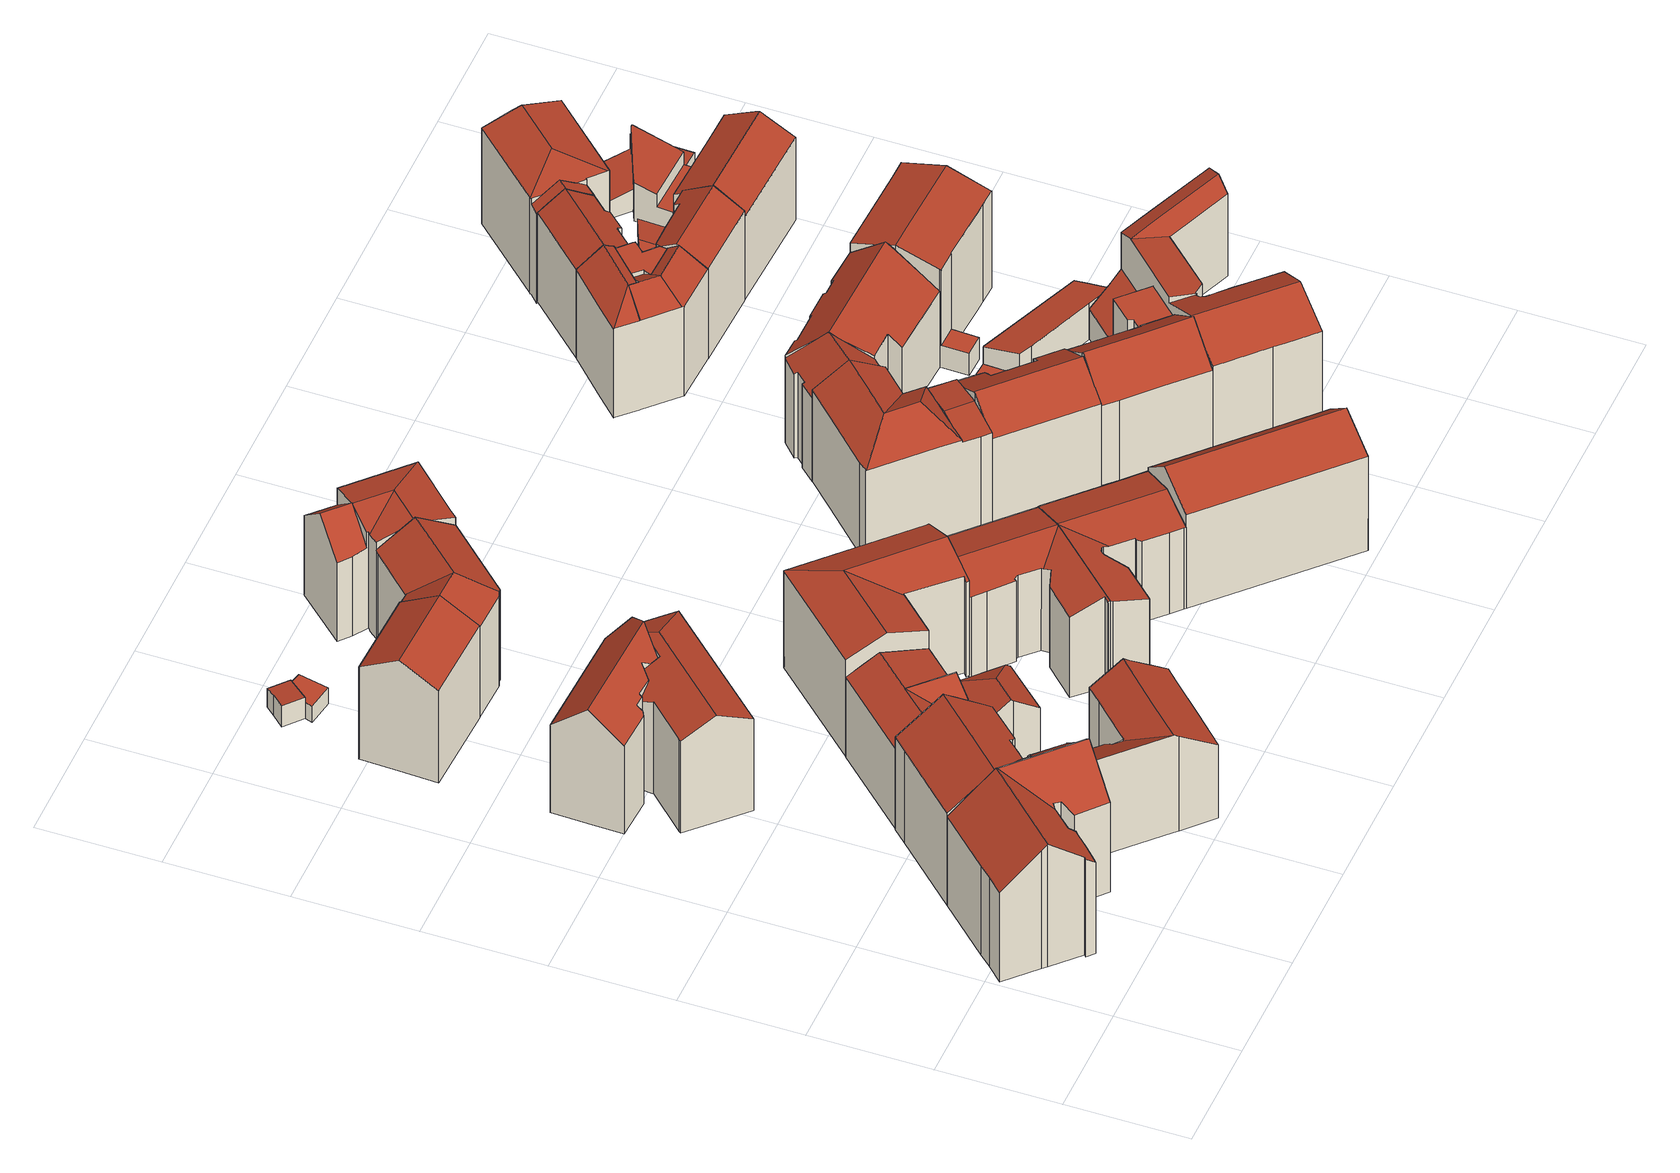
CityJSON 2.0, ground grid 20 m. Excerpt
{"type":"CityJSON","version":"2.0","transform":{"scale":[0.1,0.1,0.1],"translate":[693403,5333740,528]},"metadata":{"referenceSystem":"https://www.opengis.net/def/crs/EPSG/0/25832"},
"CityObjects":{
"building1":{"type":"Building","attributes":{"Gemeindeschluessel":"09162000","HoeheDach":"553.360","HoeheGrund":"529.112","Methode":"2000","NiedrigsteTraufeDesGebaeudes":"546.802","Geometrietyp2DReferenz":"3000","function":"31001_1000","roofType":"3100","measuredHeight":24.25,"storeysAboveGround":5},"geometry":[{"type":"MultiSurface","lod":"2","boundaries":[[[0,1,2,3]],[[4,5,6,7,8]],[[5,4,9,10]],[[11,12,13,14]],[[15,16,3,2]],[[17,18,19,20,21,22,13,12]],[[10,9,16,15]],[[1,23,24,25,26,27,28,29,30,31,11,14,32,33,34,35,6,5,10,15,2]],[[28,36,37,29]],[[27,38,36,28]],[[24,39,40,25]],[[30,41,42,31]],[[11,31,42,17,12]],[[1,0,43,23]],[[19,35,34,20]],[[39,24,23,43,44]],[[29,37,41,30]],[[26,45,38,27]],[[6,35,19,18,7]],[[14,13,22,32]],[[33,21,20,34]],[[25,40,45,26]],[[0,3,16,9,4,8,44,43]],[[32,22,21,33]],[[17,42,41,37,36,38,45,40,39,44,8,7,18]]],"semantics":{"surfaces":[{"type":"WallSurface"},{"type":"RoofSurface"},{"type":"GroundSurface"}],"values":[0,0,0,0,0,1,0,2,0,0,0,0,0,0,0,0,0,0,0,0,0,0,1,0,1]}}]},
"building2":{"type":"Building","attributes":{"Gemeindeschluessel":"09162000","HoeheDach":"552.918","HoeheGrund":"529.150","Methode":"2000","NiedrigsteTraufeDesGebaeudes":"546.428","Geometrietyp2DReferenz":"3000","function":"31001_9998","roofType":"3100","measuredHeight":23.77,"storeysAboveGround":5},"geometry":[{"type":"MultiSurface","lod":"2","boundaries":[[[46,47,48,49]],[[50,51,52,53]],[[54,55,56]],[[57,58,59,60,61,62,48,47,63,64,65,66,67,68]],[[69,61,60,70]],[[53,52,71,72]],[[5,73,74,75,76]],[[49,48,62,77]],[[78,76,75,74,54,56,79,80,58,57]],[[81,56,55,82]],[[83,63,47,46]],[[84,85,51,50,86,35]],[[87,80,79,88]],[[89,6,57,68,84,35]],[[88,79,56,81]],[[90,65,64,91]],[[66,65,90,92,72,71]],[[93,5,76,78,57,6]],[[68,67,66,71,52,51,85,84]],[[54,74,73,94,82,55]],[[49,77,69,70,95,96,87,88,81,82,94,73,5,93,6,89,35,86,50,53,72,92,90,91,83,46]],[[87,96,95,70,60,59,58,80]],[[77,62,61,69]],[[91,64,63,83]]],"semantics":{"surfaces":[{"type":"WallSurface"},{"type":"RoofSurface"},{"type":"GroundSurface"}],"values":[0,0,1,1,0,0,0,0,1,0,0,0,0,0,0,0,0,0,1,0,2,0,0,0]}}]},
"building3":{"type":"Building","attributes":{"Gemeindeschluessel":"09162000","HoeheDach":"548.584","HoeheGrund":"529.160","Methode":"1000","NiedrigsteTraufeDesGebaeudes":"543.722","Geometrietyp2DReferenz":"3000","function":"31001_9998","roofType":"3100","measuredHeight":19.42,"storeysAboveGround":4},"geometry":[{"type":"MultiSurface","lod":"2","boundaries":[[[97,98,99,100]],[[101,102,103,104]],[[105,106,107,108]],[[109,110,111,112]],[[113,114,115,116,108,107]],[[117,118,119,120]],[[99,98,121,103,102,119,118,122,123,124]],[[125,126,127,113,107,106,128,129,130]],[[122,118,117,131,112,111]],[[104,132,97,100,133,134,135,136,137,138,105,108,116,115,139,109,112,131,117,120,101]],[[135,125,130,136]],[[134,133,100,99,124,127,126,125,135]],[[127,124,123,122,111,110,140,114,113]],[[105,138,128,106]],[[97,132,104,103,121,98]],[[114,140,110,109,139,115]],[[137,129,128,138]],[[136,130,129,137]],[[120,119,102,101]]],"semantics":{"surfaces":[{"type":"WallSurface"},{"type":"RoofSurface"},{"type":"GroundSurface"}],"values":[0,0,0,0,0,0,1,1,0,2,0,0,1,0,0,0,0,0,0]}}]},
"building4":{"type":"Building","attributes":{"Gemeindeschluessel":"09162000","HoeheDach":"551.700","HoeheGrund":"529.220","Methode":"2000","NiedrigsteTraufeDesGebaeudes":"546.474","Geometrietyp2DReferenz":"3000","function":"31001_9998","roofType":"3100","measuredHeight":22.48,"storeysAboveGround":5},"geometry":[{"type":"MultiSurface","lod":"2","boundaries":[[[141,142,143,144,145,146]],[[147,148,149,143,142]],[[150,151,152,153]],[[154,155,156,157]],[[158,159,160,161]],[[144,143,149,162]],[[153,152,141,146]],[[152,151,163,160,159,156,155,164,147,142,141]],[[165,166,167,148,147,164]],[[161,160,163,168]],[[168,163,151,150]],[[157,156,159,158]],[[165,164,155,154]],[[162,149,148,167]],[[166,165,154,157,158,161,168,150,153,146,145,144,162,167]]],"semantics":{"surfaces":[{"type":"WallSurface"},{"type":"RoofSurface"},{"type":"GroundSurface"}],"values":[0,1,0,0,0,0,0,1,0,0,0,0,0,0,2]}}]},
"building5":{"type":"Building","attributes":{"Gemeindeschluessel":"09162000","HoeheDach":"550.466","HoeheGrund":"529.270","Methode":"2000","NiedrigsteTraufeDesGebaeudes":"546.722","Geometrietyp2DReferenz":"3000","function":"31001_9998","roofType":"3200","measuredHeight":21.2,"storeysAboveGround":5},"geometry":[{"type":"MultiSurface","lod":"2","boundaries":[[[169,170,171,172]],[[172,171,173,174]],[[175,176,177,178]],[[179,169,172,174,180,181]],[[181,180,182,183]],[[184,185,186,187]],[[171,188,189,173]],[[190,191,185,184]],[[192,191,190,193,178,177]],[[169,179,181,183,194,195,175,178,193,190,184,187,196,197,170]],[[197,188,171,170]],[[183,182,198,194]],[[198,199,176,175,195,194]],[[174,173,189,186,185,191,192,177,176,199,198,182,180]],[[186,189,188,197,196,187]]],"semantics":{"surfaces":[{"type":"WallSurface"},{"type":"RoofSurface"},{"type":"GroundSurface"}],"values":[0,1,0,0,0,0,1,0,0,2,0,0,0,1,0]}}]},
"building6":{"type":"Building","attributes":{"Gemeindeschluessel":"09162000","HoeheDach":"547.561","HoeheGrund":"529.169","Methode":"2000","NiedrigsteTraufeDesGebaeudes":"544.170","Geometrietyp2DReferenz":"3000","function":"31001_9998","roofType":"2100","measuredHeight":18.39,"storeysAboveGround":5},"geometry":[{"type":"MultiSurface","lod":"2","boundaries":[[[200,201,202,203]],[[204,205,206,207,208,209]],[[210,208,207]],[[211,212,213,214,210,215]],[[215,210,216,217,218]],[[219,220,221,222]],[[219,222,200,203,223,224,225,226,227,228,229,230,231,232]],[[228,227,211,215,218]],[[226,212,211,227]],[[230,233,234,231]],[[235,220,219,232]],[[208,210,214,236,209]],[[204,237,202,201,238,239,240,205]],[[235,241,239,238,221,220]],[[225,213,212,226]],[[222,221,238,201,200]],[[230,229,217,216,233]],[[202,237,223,203]],[[228,218,217,229]],[[207,206,234,233,216,210]],[[237,204,209,236,224,223]],[[241,240,239]],[[231,234,206,205,240,241,235,232]],[[225,224,236,214,213]]],"semantics":{"surfaces":[{"type":"WallSurface"},{"type":"RoofSurface"},{"type":"GroundSurface"}],"values":[0,0,0,1,1,0,2,0,0,0,0,1,1,1,0,0,0,0,0,1,0,1,0,0]}}]},
"building7":{"type":"Building","attributes":{"Gemeindeschluessel":"09162000","HoeheDach":"550.894","HoeheGrund":"528.900","Methode":"1000","NiedrigsteTraufeDesGebaeudes":"547.219","Geometrietyp2DReferenz":"3000","function":"31001_9998","roofType":"3100","measuredHeight":21.99,"storeysAboveGround":6},"geometry":[{"type":"MultiSurface","lod":"2","boundaries":[[[242,243,244,245]],[[246,247,248,249,250]],[[250,249,243,242,251,252]],[[248,244,243,249]],[[253,254,255,252,251,242,245]],[[255,246,250,252]],[[247,246,255,254,253,245,244,248]]],"semantics":{"surfaces":[{"type":"WallSurface"},{"type":"RoofSurface"},{"type":"GroundSurface"}],"values":[0,1,0,1,2,0,0]}}]},
"building8":{"type":"Building","attributes":{"Gemeindeschluessel":"09162000","HoeheDach":"533.258","HoeheGrund":"529.090","Methode":"1000","NiedrigsteTraufeDesGebaeudes":"532.760","Geometrietyp2DReferenz":"3000","function":"31001_2000","roofType":"1000","measuredHeight":4.17},"geometry":[{"type":"MultiSurface","lod":"2","boundaries":[[[256,257,258,259,260]],[[256,261,262,257]],[[258,263,264,259]],[[259,264,265,260]],[[265,264,263,262,261]],[[260,265,261,256]],[[257,262,263,258]]],"semantics":{"surfaces":[{"type":"GroundSurface"},{"type":"WallSurface"},{"type":"RoofSurface"}],"values":[0,1,1,1,2,1,1]}}]},
"building9":{"type":"Building","attributes":{"Gemeindeschluessel":"09162000","HoeheDach":"532.270","HoeheGrund":"529.070","Methode":"2000","NiedrigsteTraufeDesGebaeudes":"532.270","Geometrietyp2DReferenz":"3000","function":"31001_2000","roofType":"1000","measuredHeight":3.2},"geometry":[{"type":"MultiSurface","lod":"2","boundaries":[[[259,266,267,268]],[[260,269,266,259]],[[270,260,259,268,271]],[[272,267,266,269,273]],[[270,273,269,260]],[[271,272,273,270]],[[268,267,272,271]]],"semantics":{"surfaces":[{"type":"WallSurface"},{"type":"GroundSurface"},{"type":"RoofSurface"}],"values":[0,0,1,2,0,0,0]}}]},
"building10":{"type":"Building","attributes":{"Gemeindeschluessel":"09162000","HoeheDach":"551.000","HoeheGrund":"529.295","Methode":"2000","NiedrigsteTraufeDesGebaeudes":"548.133","Geometrietyp2DReferenz":"3000","function":"31001_9998","roofType":"3100","measuredHeight":21.7,"storeysAboveGround":5},"geometry":[{"type":"MultiSurface","lod":"2","boundaries":[[[274,275,276,277,278,279,280]],[[281,282,283,280,279]],[[284,282,281,285,286]],[[287,288,278,277,289]],[[290,287,289,291]],[[292,276,275,293]],[[274,280,283,294]],[[292,293,294,283,282,284,295,290,291]],[[287,290,295,296,288]],[[277,276,292,291,289]],[[285,281,279,278]],[[275,274,294,293]],[[285,278,288,296,286]],[[296,295,284,286]]],"semantics":{"surfaces":[{"type":"RoofSurface"},{"type":"WallSurface"},{"type":"GroundSurface"}],"values":[0,1,1,0,1,1,1,2,1,1,0,1,0,1]}}]},
"building11":{"type":"Building","attributes":{"Gemeindeschluessel":"09162000","HoeheDach":"550.900","HoeheGrund":"529.000","Methode":"2000","NiedrigsteTraufeDesGebaeudes":"546.791","Geometrietyp2DReferenz":"3000","function":"31001_9998","roofType":"3100","measuredHeight":21.9,"storeysAboveGround":5},"geometry":[{"type":"MultiSurface","lod":"2","boundaries":[[[297,298,299,300,301,302]],[[303,304,305,306]],[[307,304,303,308,309,310]],[[311,307,310,299,298]],[[312,313,314,315]],[[300,299,310,309]],[[311,298,297,316,248]],[[306,317,312,315,318,319,302,301,300,309,308,303]],[[320,305,304,307,311]],[[312,317,306,305,320,313]],[[313,320,311,248,314]],[[319,316,297,302]],[[314,248,316,319,318,315]]],"semantics":{"surfaces":[{"type":"WallSurface"},{"type":"RoofSurface"},{"type":"GroundSurface"}],"values":[0,0,0,1,0,0,1,2,1,0,1,0,0]}}]},
"building12":{"type":"Building","attributes":{"Gemeindeschluessel":"09162000","HoeheDach":"547.000","HoeheGrund":"528.905","Methode":"2000","NiedrigsteTraufeDesGebaeudes":"544.836","Geometrietyp2DReferenz":"3000","function":"31001_9998","roofType":"3100","measuredHeight":18.09,"storeysAboveGround":4},"geometry":[{"type":"MultiSurface","lod":"2","boundaries":[[[321,322,323,324]],[[325,326,327,328]],[[324,323,329,330]],[[329,331,332,330]],[[332,333,334,335,336,337,338,325,328,339,340,341,342,343,344,345,321,324,330]],[[336,335,346,347,348]],[[344,349,350,345]],[[328,327,351,339]],[[342,352,353,343]],[[338,354,326,325]],[[341,355,352,342]],[[337,356,354,338]],[[349,344,343,353]],[[341,340,357,358,355]],[[345,350,359,360,322,321]],[[333,361,362,334]],[[359,358,357,351,327,326,354,356,348,347,360]],[[359,350,349,353,352,355,358]],[[356,337,336,348]],[[332,331,361,333]],[[362,346,335,334]],[[329,323,322,360,347,346,362,361,331]],[[339,351,357,340]]],"semantics":{"surfaces":[{"type":"WallSurface"},{"type":"GroundSurface"},{"type":"RoofSurface"}],"values":[0,0,0,0,1,0,0,0,0,0,0,0,0,0,0,0,2,2,0,0,0,2,0]}}]},
"building13":{"type":"Building","attributes":{"Gemeindeschluessel":"09162000","HoeheDach":"549.880","HoeheGrund":"529.240","Methode":"2000","NiedrigsteTraufeDesGebaeudes":"544.824","Geometrietyp2DReferenz":"3000","function":"31001_9998","roofType":"3100","measuredHeight":20.64,"storeysAboveGround":5},"geometry":[{"type":"MultiSurface","lod":"2","boundaries":[[[363,364,365,366,367,368]],[[369,370,371,372,373]],[[374,366,365]],[[375,376,377,378,363,379,380]],[[370,381,371]],[[382,374,365,369,373,383]],[[384,385,386,377,376,375]],[[387,384,375,380,388,389]],[[385,384,387,389,390,391,392,393,394,395,396,397,398,399,386]],[[380,379,363,368,400,388]],[[364,370,369,365]],[[383,373,372,397,396,395]],[[371,381,378,377,386,399,398,397,372]],[[363,378,381,370,364]],[[394,382,383,395]],[[388,400,368,367,392,391,390,389]],[[393,392,367,366,374,382,394]]],"semantics":{"surfaces":[{"type":"RoofSurface"},{"type":"WallSurface"},{"type":"GroundSurface"}],"values":[0,0,1,0,1,0,1,1,2,0,1,1,1,0,1,1,1]}}]},
"building14":{"type":"Building","attributes":{"Gemeindeschluessel":"09162000","HoeheDach":"546.911","HoeheGrund":"528.743","Methode":"1000","NiedrigsteTraufeDesGebaeudes":"544.820","Geometrietyp2DReferenz":"3000","function":"31001_1000","roofType":"3100","measuredHeight":18.17,"storeysAboveGround":4},"geometry":[{"type":"MultiSurface","lod":"2","boundaries":[[[401,402,403,404]],[[405,406,407,408]],[[409,410,406,405]],[[411,412,413,414]],[[415,416,417,418]],[[419,420,421,422,423,424]],[[425,426,427,428]],[[429,430,416,415,431]],[[432,433,434,435]],[[428,427,436,437]],[[422,421,438,439]],[[401,404,409,405,408,431,415,418,434,433,440,425,428,437,441,423,422,439,442,411,414]],[[441,443,424,423]],[[444,442,439,438]],[[445,402,401,414,413]],[[440,446,426,425]],[[433,432,446,440]],[[444,438,421,420,445,413,412]],[[404,403,410,409]],[[418,417,435,434]],[[442,444,412,411]],[[437,436,443,441]],[[432,435,417,416,430,419,424,443,436,427,426,446]],[[429,407,406,410,403,402,445,420,419,430]],[[408,407,429,431]]],"semantics":{"surfaces":[{"type":"WallSurface"},{"type":"GroundSurface"},{"type":"RoofSurface"}],"values":[0,0,0,0,0,0,0,0,0,0,0,1,0,0,0,0,0,2,0,0,0,0,2,2,0]}}]},
"building15":{"type":"Building","attributes":{"Gemeindeschluessel":"09162000","HoeheDach":"550.659","HoeheGrund":"528.743","Methode":"2000","NiedrigsteTraufeDesGebaeudes":"545.627","Geometrietyp2DReferenz":"3000","function":"31001_9998","roofType":"3100","measuredHeight":21.92,"storeysAboveGround":5},"geometry":[{"type":"MultiSurface","lod":"2","boundaries":[[[447,448,449,450,451]],[[452,453,401,414,454]],[[454,450,449,452]],[[452,449,448,455,453]],[[456,455,448,447]],[[455,456,401,453]],[[414,451,450,454]],[[401,456,447,451,414]]],"semantics":{"surfaces":[{"type":"RoofSurface"},{"type":"GroundSurface"},{"type":"WallSurface"}],"values":[0,1,2,2,0,2,2,2]}}]},
"building16":{"type":"Building","attributes":{"Gemeindeschluessel":"09162000","HoeheDach":"551.291","HoeheGrund":"529.470","Methode":"2000","NiedrigsteTraufeDesGebaeudes":"547.065","Geometrietyp2DReferenz":"3000","function":"31001_9998","roofType":"3200","measuredHeight":21.82,"storeysAboveGround":6},"geometry":[{"type":"MultiSurface","lod":"2","boundaries":[[[457,458,459,460,461,462,463]],[[464,465,466,467,468]],[[461,469,462]],[[466,465,469,461,460,470,471,472,473,474,467]],[[475,476,477,478,479,480,481,482,483,484,485]],[[486,487,479,478]],[[479,487,457,463,488,480]],[[481,488,489,462,469,465,464,482]],[[468,490,491,492,493,494,495]],[[486,496,497,458,457,487]],[[474,498,499,467]],[[470,460,459,500]],[[467,499,491,490,468]],[[497,496,486,478,477,476,475,485,501,502,503,504,505,498,474,473,472,471,470,500]],[[491,499,498,505,504,492]],[[483,482,464,468,495,484]],[[463,462,489,488]],[[500,459,458,497]],[[494,493,492,504,503,502]],[[484,495,494,502,501,485]],[[488,481,480]]],"semantics":{"surfaces":[{"type":"RoofSurface"},{"type":"WallSurface"},{"type":"GroundSurface"}],"values":[0,0,1,1,1,1,0,0,0,1,1,1,0,2,1,0,1,1,1,1,1]}}]},
"building17":{"type":"Building","attributes":{"Gemeindeschluessel":"09162000","HoeheDach":"549.754","HoeheGrund":"529.540","Methode":"2000","NiedrigsteTraufeDesGebaeudes":"545.270","Geometrietyp2DReferenz":"3000","function":"31001_9998","roofType":"3100","measuredHeight":20.21,"storeysAboveGround":5},"geometry":[{"type":"MultiSurface","lod":"2","boundaries":[[[486,506,507,497]],[[508,509,510,511]],[[512,513,514,515,516,500]],[[517,518,506,486]],[[519,520,521,522]],[[523,524,525,526,527,517,486,497,528,500,516,515,529,530,531,508,511,532,519,522]],[[524,533,534,525]],[[518,535,536,537,507,506]],[[507,537,512,500,528,497]],[[515,514,538,529]],[[529,538,539,530]],[[508,531,530,539,540,509]],[[510,541,520,519,532,511]],[[536,534,533,542,521,520,541,510,509,540,539,538,514,513,512,537]],[[527,526,525,534,536,535]],[[527,535,518,517]],[[524,523,522,521,542,533]]],"semantics":{"surfaces":[{"type":"WallSurface"},{"type":"GroundSurface"},{"type":"RoofSurface"}],"values":[0,0,0,0,0,1,0,2,0,0,0,0,0,2,0,0,0]}}]},
"building18":{"type":"Building","attributes":{"Gemeindeschluessel":"09162000","HoeheDach":"532.210","HoeheGrund":"529.570","Methode":"2000","NiedrigsteTraufeDesGebaeudes":"532.210","Geometrietyp2DReferenz":"3000","function":"31001_2000","roofType":"1000","measuredHeight":2.64},"geometry":[{"type":"MultiSurface","lod":"2","boundaries":[[[543,544,545,546]],[[547,546,545,548]],[[549,543,546,547]],[[550,549,547,548]],[[550,544,543,549]],[[550,548,545,544]]],"semantics":{"surfaces":[{"type":"WallSurface"},{"type":"RoofSurface"},{"type":"GroundSurface"}],"values":[0,0,1,0,0,2]}}]},
"building19":{"type":"Building","attributes":{"Gemeindeschluessel":"09162000","HoeheDach":"533.825","HoeheGrund":"529.500","Methode":"1000","NiedrigsteTraufeDesGebaeudes":"533.176","Geometrietyp2DReferenz":"3000","function":"31001_9998","roofType":"2100","measuredHeight":4.33,"storeysAboveGround":2},"geometry":[{"type":"MultiSurface","lod":"2","boundaries":[[[551,552,553,554]],[[555,556,557,558]],[[559,554,553,498]],[[558,557,560,561]],[[555,552,551,556]],[[561,560,559,498]],[[560,557,556,551,554,559]],[[555,558,561,498,553,552]]],"semantics":{"surfaces":[{"type":"WallSurface"},{"type":"RoofSurface"},{"type":"GroundSurface"}],"values":[0,0,0,0,0,0,1,2]}}]},
"building20":{"type":"Building","attributes":{"Gemeindeschluessel":"09162000","HoeheDach":"551.290","HoeheGrund":"529.410","Methode":"2000","NiedrigsteTraufeDesGebaeudes":"544.522","Geometrietyp2DReferenz":"3000","function":"31001_9998","roofType":"3100","measuredHeight":21.88,"storeysAboveGround":5},"geometry":[{"type":"MultiSurface","lod":"2","boundaries":[[[562,563,564,565]],[[566,567,568,569,570,571,572,573,574,575,576]],[[577,574,573,578]],[[579,580,581,582]],[[574,577,583,584,585,575]],[[586,587,588,589]],[[491,590,591,592,593,594,564,563,595]],[[596,568,567,597,598]],[[599,594,593,600]],[[566,576,591,590]],[[601,571,570,602]],[[591,603,592]],[[604,595,563,562]],[[600,593,592,605]],[[606,607,587,586]],[[565,564,594,599]],[[591,576,575,585,608,609,610,611,588,587,607,612,603]],[[589,588,611,613]],[[614,608,585,584]],[[597,567,566]],[[572,571,601,615,578,573]],[[616,612,607,606]],[[605,592,603,612,616]],[[570,569,568,596,617,602]],[[618,582,581,491,595,604]],[[583,577,578,615,601,602,617,596,598,579,582,618,604,562,565,599,600,605,616,606,586,589,613,619,620,614,584]],[[598,597,580,579]],[[613,611,610,619]],[[581,580,597,566,590,491]],[[620,609,608,614]],[[619,610,609,620]]],"semantics":{"surfaces":[{"type":"WallSurface"},{"type":"RoofSurface"},{"type":"GroundSurface"}],"values":[0,1,0,0,0,0,1,0,0,0,0,0,0,0,0,0,1,0,0,0,0,0,0,0,0,2,0,0,1,0,0]}}]},
"building21":{"type":"Building","attributes":{"Gemeindeschluessel":"09162000","HoeheDach":"532.590","HoeheGrund":"529.510","Methode":"1000","NiedrigsteTraufeDesGebaeudes":"532.590","Geometrietyp2DReferenz":"3000","function":"31001_9998","roofType":"1000","measuredHeight":3.08,"storeysAboveGround":2},"geometry":[{"type":"MultiSurface","lod":"2","boundaries":[[[555,621,622,552]],[[623,624,625,626]],[[555,552,623,626]],[[625,624,622,621]],[[626,625,621,555]],[[552,622,624,623]]],"semantics":{"surfaces":[{"type":"WallSurface"},{"type":"GroundSurface"},{"type":"RoofSurface"}],"values":[0,0,1,2,0,0]}}]},
"building22":{"type":"Building","attributes":{"Gemeindeschluessel":"09162000","HoeheDach":"550.553","HoeheGrund":"529.700","Methode":"2000","NiedrigsteTraufeDesGebaeudes":"535.594","Geometrietyp2DReferenz":"3000","function":"31001_9998","roofType":"3100","measuredHeight":20.85,"storeysAboveGround":5},"geometry":[{"type":"MultiSurface","lod":"2","boundaries":[[[627,628,629,630]],[[631,632,629,628,633]],[[634,635,636,637]],[[638,639,640,641,642,643]],[[644,645,646,647,648,649,650,651,652,653,654,655,656,636,635,657,658,659,660,661,662,627,630,663]],[[641,640,633,628,627,662,661]],[[655,664,665,656]],[[649,648,666,667,668,650]],[[669,670,671,654,653,652]],[[654,671,664,655]],[[656,665,637,636]],[[672,673,643,642,660,659,658]],[[650,668,674,651]],[[635,634,675,657]],[[660,642,641,661]],[[657,675,672,658]],[[633,640,639,631]],[[643,673,676,638]],[[677,678,679,676,673,672,675,634,637,665,664,671,670]],[[648,647,646,645,644,663,632,631,639,638,676,679,678,666]],[[668,667,666,678,677,670,669,674]],[[630,629,632,663]],[[651,674,669,652]]],"semantics":{"surfaces":[{"type":"WallSurface"},{"type":"RoofSurface"},{"type":"GroundSurface"}],"values":[0,1,0,1,2,0,0,0,0,0,0,0,0,0,0,0,0,0,1,0,1,0,0]}}]},
"building23":{"type":"Building","attributes":{"Gemeindeschluessel":"09162000","HoeheDach":"549.800","HoeheGrund":"529.190","Methode":"2000","NiedrigsteTraufeDesGebaeudes":"546.785","Geometrietyp2DReferenz":"3000","function":"31001_9998","roofType":"3100","measuredHeight":20.61,"storeysAboveGround":5},"geometry":[{"type":"MultiSurface","lod":"2","boundaries":[[[680,681,682,683,684,685,686,687,688,689,690,691,692]],[[693,694,695,696]],[[697,698,685,684]],[[698,697,699,700,701,702,703,704,705]],[[689,706,690]],[[707,708,709]],[[705,704,710,708,711]],[[711,708,707,693,696,712,713]],[[714,715,716,717,718,719,720,721,722]],[[723,713,712]],[[690,706,714,722,724,691]],[[700,699,697,684,683,682,681,680,692,725,721,720,719,718,726,727,701]],[[706,713,723]],[[685,698,705,711,686]],[[727,728,702,701]],[[688,706,689]],[[718,717,729,726]],[[696,695,716,715,730,712]],[[694,707,709,731,703,702,728,729,717,716,695]],[[707,694,693]],[[686,711,713,706,687]],[[687,706,688]],[[723,712,730,715,714,706]],[[710,704,703,731,709,708]],[[691,724,722,721,725,692]],[[726,729,728,727]]],"semantics":{"surfaces":[{"type":"WallSurface"},{"type":"RoofSurface"},{"type":"GroundSurface"}],"values":[0,0,0,0,1,0,1,1,0,0,1,2,0,1,0,1,0,0,1,0,1,0,1,0,0,0]}}]},
"building24":{"type":"Building","attributes":{"Gemeindeschluessel":"09162000","HoeheDach":"536.656","HoeheGrund":"529.520","Methode":"1000","NiedrigsteTraufeDesGebaeudes":"535.875","Geometrietyp2DReferenz":"3000","function":"31001_9998","roofType":"1000","measuredHeight":7.14,"storeysAboveGround":2},"geometry":[{"type":"MultiSurface","lod":"2","boundaries":[[[732,733,734,735]],[[736,737,738,739]],[[740,733,732,741]],[[736,740,741,737]],[[742,743,623,626]],[[744,738,737,741,732,735,743,742]],[[735,734,623,743]],[[740,736,739,745,626,623,734,733]],[[745,744,742,626]],[[739,738,744,745]]],"semantics":{"surfaces":[{"type":"WallSurface"},{"type":"RoofSurface"},{"type":"GroundSurface"}],"values":[0,0,0,0,0,1,0,2,0,0]}}]},
"building25":{"type":"Building","attributes":{"Gemeindeschluessel":"09162000","HoeheDach":"549.860","HoeheGrund":"529.160","Methode":"2000","NiedrigsteTraufeDesGebaeudes":"545.993","Geometrietyp2DReferenz":"3000","function":"31001_9998","roofType":"3100","measuredHeight":20.7,"storeysAboveGround":5},"geometry":[{"type":"MultiSurface","lod":"2","boundaries":[[[746,747,748,749,750,722]],[[751,752,753,754,755,756]],[[753,752,757,758]],[[759,760,761,718]],[[748,747,762,763,764,765,766,749]],[[763,762,756,755]],[[767,768,760,759]],[[761,760,768,769,770,757,752,751,756,762,747,746]],[[771,758,757,770,769,772]],[[772,769,768,767]],[[773,718,761,746,722,721]],[[722,750,749,766,774,721]],[[755,754,753,758,771,772,767,759,718,773,721,774,766,765,764,763]]],"semantics":{"surfaces":[{"type":"RoofSurface"},{"type":"WallSurface"},{"type":"GroundSurface"}],"values":[0,1,1,1,1,1,1,0,1,1,1,1,2]}}]},
"building26":{"type":"Building","attributes":{"Gemeindeschluessel":"09162000","HoeheDach":"549.960","HoeheGrund":"529.860","Methode":"2000","NiedrigsteTraufeDesGebaeudes":"546.135","Geometrietyp2DReferenz":"3000","function":"31001_9998","roofType":"3100","measuredHeight":20.1,"storeysAboveGround":4},"geometry":[{"type":"MultiSurface","lod":"2","boundaries":[[[775,776,777,778]],[[779,780,776,775]],[[781,782,783,784,785,786]],[[778,777,787,788]],[[789,790,791,792]],[[793,794,795,796]],[[781,786,797,798]],[[790,797,786,785,784,799,800,801,791]],[[802,803,804,805,783,782,781,798,806,807,808,809,793,796,779,775,778,788,810,811,812,813,814,815,816,817,818,819,820,821,822,823,824,825]],[[788,787,826,810]],[[803,802,825,827,828,829]],[[830,831,832,792,791,801,800,833,822,821,820,819,818,817,816]],[[834,835,836,837,832,831,830]],[[838,828,827,839,840,833,800]],[[809,841,794,793]],[[805,804,803,829,842,799,784,783]],[[807,843,844,808]],[[837,845,826,787,777,776,780,795,794,841,844,843,789,792,832]],[[796,795,780,779]],[[808,844,841,809]],[[810,826,845,811]],[[815,834,830,816]],[[814,813,836,835,834,815]],[[824,839,827,825]],[[799,842,829,828,838,800]],[[840,839,824,823,822,833]],[[813,812,811,845,837,836]],[[807,806,798,797,790,789,843]]],"semantics":{"surfaces":[{"type":"WallSurface"},{"type":"RoofSurface"},{"type":"GroundSurface"}],"values":[0,0,0,0,0,0,0,1,2,0,0,0,1,1,0,0,0,1,0,0,0,0,0,0,1,0,0,0]}}]},
"building27":{"type":"Building","attributes":{"Gemeindeschluessel":"09162000","HoeheDach":"549.918","HoeheGrund":"529.100","Methode":"1000","NiedrigsteTraufeDesGebaeudes":"546.906","Geometrietyp2DReferenz":"3000","function":"31001_9998","roofType":"3100","measuredHeight":20.82,"storeysAboveGround":5},"geometry":[{"type":"MultiSurface","lod":"2","boundaries":[[[846,847,848,849]],[[850,851,852,853]],[[854,855,856,852,851,848,847,857,858]],[[859,856,855,860]],[[861,857,847,846]],[[862,863,698,864]],[[860,865,866,862,864,867,861,846,849,850,853,859]],[[866,868,863,862]],[[868,866,865,860,855,854]],[[849,848,851,850]],[[863,868,854,858,698]],[[698,858,857,861,867,864]],[[853,852,856,859]]],"semantics":{"surfaces":[{"type":"WallSurface"},{"type":"RoofSurface"},{"type":"GroundSurface"}],"values":[0,0,1,0,0,0,2,0,0,0,1,0,0]}}]},
"building28":{"type":"Building","attributes":{"Gemeindeschluessel":"09162000","HoeheDach":"550.916","HoeheGrund":"529.440","Methode":"2000","NiedrigsteTraufeDesGebaeudes":"533.790","Geometrietyp2DReferenz":"3000","function":"31001_9998","roofType":"3100","measuredHeight":21.48,"storeysAboveGround":5},"geometry":[{"type":"MultiSurface","lod":"2","boundaries":[[[869,870,871,872,873,874,875]],[[869,875,876,877,878,879,880,881,882,883,884,885,886]],[[887,888,886,885,601,889,890]],[[883,882,891,892,893,894,895,884]],[[896,892,891,897]],[[601,885,884,578]],[[881,898,899,897,891,882]],[[884,895,577,578]],[[870,869,886,888]],[[872,871,887,890]],[[893,892,896,900,584,894]],[[880,879,901,902,898,881]],[[577,895,894,584]],[[903,904,905,878,877,876,875,874]],[[901,879,878,905]],[[899,898,902,901,905,904,903,874,873,872,890,889,601,578,577,584,900,896,897]],[[871,870,888,887]]],"semantics":{"surfaces":[{"type":"WallSurface"},{"type":"RoofSurface"},{"type":"GroundSurface"}],"values":[0,1,0,1,0,0,0,0,0,0,0,0,0,0,0,2,1]}}]},
"building29":{"type":"Building","attributes":{"Gemeindeschluessel":"09162000","HoeheDach":"532.049","HoeheGrund":"529.200","Methode":"2000","NiedrigsteTraufeDesGebaeudes":"531.972","Geometrietyp2DReferenz":"3000","function":"31001_2000","roofType":"1000","measuredHeight":2.85},"geometry":[{"type":"MultiSurface","lod":"2","boundaries":[[[906,907,908,909]],[[906,909,910,911]],[[912,913,908,907]],[[910,913,912,911]],[[911,912,907,906]],[[909,908,913,910]]],"semantics":{"surfaces":[{"type":"WallSurface"},{"type":"GroundSurface"},{"type":"RoofSurface"}],"values":[0,1,2,0,0,0]}}]},
"building30":{"type":"Building","attributes":{"Gemeindeschluessel":"09162000","HoeheDach":"549.721","HoeheGrund":"528.890","Methode":"2000","NiedrigsteTraufeDesGebaeudes":"546.712","Geometrietyp2DReferenz":"3000","function":"31001_9998","roofType":"3200","measuredHeight":20.83,"storeysAboveGround":5},"geometry":[{"type":"MultiSurface","lod":"2","boundaries":[[[914,915,916,917,918,919,920,921,922]],[[923,924,925,926]],[[927,917,916]],[[928,929,922,921,930,931,932,933,934]],[[935,936,937,938]],[[939,940,941,942,926,925]],[[920,939,925,924,930,921]],[[941,940,936,935]],[[943,944,914,929,928]],[[945,946,947,918,917,927,948]],[[938,949,947,946,945,950,934,933,932,931,923,926,942,941,935]],[[919,937,936,940,939,920]],[[949,938,937,919,918,947]],[[931,930,924,923]],[[950,945,948,943,928,934]],[[914,922,929]],[[944,916,915,914]],[[948,927,916,944,943]]],"semantics":{"surfaces":[{"type":"RoofSurface"},{"type":"WallSurface"},{"type":"GroundSurface"}],"values":[0,1,1,1,1,1,0,1,0,1,2,0,1,1,1,1,1,0]}}]},
"building31":{"type":"Building","attributes":{"Gemeindeschluessel":"09162000","HoeheDach":"531.968","HoeheGrund":"529.320","Methode":"2000","NiedrigsteTraufeDesGebaeudes":"531.772","Geometrietyp2DReferenz":"3000","function":"51009_1610","roofType":"1000","measuredHeight":2.65},"geometry":[{"type":"MultiSurface","lod":"2","boundaries":[[[951,912,913,952]],[[953,954,912,951]],[[951,952,955,953]],[[954,956,913,912]],[[952,913,956,955]],[[955,956,954,953]]],"semantics":{"surfaces":[{"type":"WallSurface"},{"type":"GroundSurface"},{"type":"RoofSurface"}],"values":[0,0,1,2,0,0]}}]},
"building32":{"type":"Building","attributes":{"Gemeindeschluessel":"09162000","HoeheDach":"548.544","HoeheGrund":"529.250","Methode":"1000","NiedrigsteTraufeDesGebaeudes":"545.577","Geometrietyp2DReferenz":"3000","function":"31001_9998","roofType":"3100","measuredHeight":19.29,"storeysAboveGround":4},"geometry":[{"type":"MultiSurface","lod":"2","boundaries":[[[957,958,959,960]],[[961,962,963,964,965,966,967,968,969]],[[970,967,966,971]],[[972,973,974,957,960,975,976,977,978,970,971,979,980]],[[959,981,982,976,975,960]],[[978,968,967,970]],[[971,966,965,979]],[[958,961,969,982,981,959]],[[982,969,968,978,977,976]],[[979,965,964,980]],[[980,964,963,972]],[[958,957,974,973,962,961]],[[972,963,962,973]]],"semantics":{"surfaces":[{"type":"WallSurface"},{"type":"RoofSurface"},{"type":"GroundSurface"}],"values":[0,1,0,2,0,0,0,1,0,0,0,0,0]}}]},
"building33":{"type":"Building","attributes":{"Gemeindeschluessel":"09162000","HoeheDach":"538.040","HoeheGrund":"529.290","Methode":"2000","NiedrigsteTraufeDesGebaeudes":"533.300","Geometrietyp2DReferenz":"3000","function":"31001_2000","roofType":"2100","measuredHeight":8.75},"geometry":[{"type":"MultiSurface","lod":"2","boundaries":[[[983,984,985,986,987,988,989]],[[990,991,992,993]],[[994,995,996,997,998,999]],[[1000,1001,983,989]],[[1002,1003,991,990]],[[997,996,1004,1005]],[[1001,1006,992,991,1003,1007,1008,1009,984,983]],[[1009,1010,985,984]],[[1011,1006,1001,1000]],[[993,992,1006,1011]],[[1012,1013,1014,1015,1002,990,993,1011,1000,989,988,987,999,998,997,1005]],[[1010,1016,1004,996,995,994,986,985]],[[987,986,994,999]],[[1016,1010,1009,1008,1007,1015,1014,1013,1012,1005,1004]],[[1015,1007,1003,1002]]],"semantics":{"surfaces":[{"type":"WallSurface"},{"type":"RoofSurface"},{"type":"GroundSurface"}],"values":[0,0,0,0,0,0,1,0,0,0,2,1,0,0,0]}}]},
"building34":{"type":"Building","attributes":{"Gemeindeschluessel":"09162000","HoeheDach":"533.680","HoeheGrund":"528.960","Methode":"2000","NiedrigsteTraufeDesGebaeudes":"531.420","Geometrietyp2DReferenz":"3000","function":"31001_2000","roofType":"1000","measuredHeight":4.72},"geometry":[{"type":"MultiSurface","lod":"2","boundaries":[[[1017,1018,1019,1020]],[[1021,1022,1023,1024,1025,1026]],[[1027,1021,1026,1018,1017,1028,1029]],[[1026,1025,1024,1030,1031,1019,1018]],[[1029,1028,1032,1033]],[[1017,1020,1032,1028]],[[1020,1019,1031,1034,1035,1033,1032]],[[1030,1024,1023,1036,1034,1031]],[[1022,1021,1027,1029,1033,1035,1034,1036,1023]]],"semantics":{"surfaces":[{"type":"WallSurface"},{"type":"RoofSurface"},{"type":"GroundSurface"}],"values":[0,0,0,1,0,1,0,0,2]}}]},
"building35":{"type":"Building","attributes":{"Gemeindeschluessel":"09162000","HoeheDach":"533.000","HoeheGrund":"529.790","Methode":"1000","NiedrigsteTraufeDesGebaeudes":"532.660","Geometrietyp2DReferenz":"3000","function":"31001_2000","roofType":"1000","measuredHeight":3.21},"geometry":[{"type":"MultiSurface","lod":"2","boundaries":[[[1037,1038,1039,1040]],[[1041,1042,1038,1037]],[[1040,1043,1044,1041,1037]],[[1039,1038,1042,1045,1046]],[[1046,1045,1042,1041,1044,1043]],[[1040,1039,1046,1043]]],"semantics":{"surfaces":[{"type":"WallSurface"},{"type":"GroundSurface"},{"type":"RoofSurface"}],"values":[0,0,1,2,0,0]}}]}
},
"vertices":[
[200,160,204],[200,160,11],[196,138,11],[196,138,188],[288,155,253],[288,155,11],[183,254,11],[183,254,253],[184,253,253],[291,152,253],[291,152,11],[59,126,11],[59,126,252],[53,132,245],[53,132,11],[239,99,11],[239,99,189],[60,125,254],[183,254,254],[127,308,188],[48,225,188],[30,205,188],[4,178,188],[192,169,11],[157,132,11],[164,123,11],[157,116,11],[139,97,11],[114,74,11],[111,71,11],[99,82,11],[102,85,11],[4,178,11],[30,205,11],[48,225,11],[127,308,11],[114,74,192],[111,71,192],[139,97,189],[157,132,199],[164,123,190],[99,82,205],[102,85,205],[192,169,205],[187,165,199],[157,116,190],
[361,330,11],[361,330,193],[341,308,193],[341,308,11],[228,415,11],[228,415,194],[249,437,194],[249,437,11],[296,244,185],[295,245,185],[285,245,191],[183,254,249],[268,247,200],[280,259,200],[299,280,200],[304,276,196],[312,276,192],[353,338,201],[318,371,236],[306,383,248],[305,384,249],[231,306,249],[182,255,249],[304,276,11],[299,280,11],[297,391,242],[297,391,11],[337,205,11],[337,205,184],[337,205,185],[288,155,248],[312,276,11],[247,193,248],[275,235,203],[266,244,203],[285,245,11],[295,245,11],[353,338,11],[127,308,194],[175,359,194],[175,359,11],[266,244,11],[275,235,11],[182,255,11],[306,383,11],[318,371,11],[305,384,11],[247,193,11],[296,244,11],[280,259,11],[268,247,11],
[441,10,12],[441,10,157],[395,53,200],[395,53,12],[564,136,12],[564,136,157],[541,113,157],[541,113,12],[382,156,12],[382,156,161],[377,150,166],[377,150,12],[450,199,12],[450,199,170],[473,223,170],[473,223,12],[387,141,167],[390,137,170],[390,137,12],[387,141,12],[519,179,12],[519,179,199],[544,155,176],[544,155,12],[492,62,157],[512,186,206],[439,111,206],[389,59,206],[291,152,205],[336,109,205],[389,59,205],[381,164,158],[337,205,158],[288,155,206],[512,186,12],[492,62,12],[389,59,12],[336,109,12],[291,152,12],[288,155,12],[337,205,12],[381,164,12],[400,148,12],[400,148,170],
[95,798,186],[97,855,237],[99,914,185],[99,914,12],[97,855,12],[95,798,12],[301,848,237],[329,877,211],[298,907,185],[171,799,12],[171,799,190],[165,795,186],[165,795,12],[239,828,12],[239,828,217],[223,810,201],[223,810,12],[191,812,12],[191,812,202],[190,807,198],[190,807,12],[298,907,12],[171,808,198],[262,807,199],[262,807,12],[301,848,12],[329,877,12],[171,808,12],
[209,641,13],[382,826,13],[382,826,194],[209,641,195],[300,824,225],[167,682,225],[190,807,13],[190,807,189],[191,812,187],[191,812,13],[167,682,13],[126,722,195],[126,722,13],[128,725,195],[128,725,13],[239,828,13],[239,828,200],[262,807,216],[262,807,13],[329,877,195],[300,846,217],[223,810,13],[223,810,200],[208,811,194],[208,811,13],[189,789,13],[189,791,13],[300,846,13],[329,877,13],[189,789,195],[189,791,194],
[361,330,12],[361,330,173],[353,338,165],[353,338,12],[382,376,162],[415,412,162],[415,412,169],[407,404,169],[407,404,196],[382,376,173],[348,461,196],[297,391,189],[306,383,182],[318,371,172],[350,404,172],[290,399,196],[405,522,196],[364,559,171],[250,437,171],[415,277,12],[415,277,162],[385,306,192],[385,306,12],[386,372,12],[352,406,12],[318,371,12],[306,383,12],[297,391,12],[250,437,12],[364,559,12],[465,470,12],[413,414,12],[481,349,12],[465,470,170],[413,414,170],[481,349,162],[352,406,173],[386,372,166],[382,309,195],[417,346,195],[419,408,166],[475,354,168],
[105,1214,9],[105,1214,192],[254,1209,192],[254,1209,9],[250,1083,192],[251,1112,209],[252,1146,229],[103,1151,229],[100,1088,192],[103,1151,9],[100,1088,9],[252,1146,9],[251,1112,9],[250,1083,9],
[125,1342,11],[144,1362,11],[157,1377,11],[186,1352,11],[154,1317,11],[125,1342,53],[144,1362,50],[157,1377,48],[186,1352,48],[154,1317,53],
[186,1352,43],[206,1347,43],[206,1347,11],[154,1317,43],[150,1304,11],[195,1297,11],[195,1297,43],[150,1304,43],
[590,464,205],[584,458,201],[588,455,201],[635,507,230],[514,621,230],[521,529,205],[523,532,206],[465,470,205],[465,470,13],[523,532,13],[364,559,13],[414,514,230],[364,559,205],[672,554,205],[507,711,205],[675,552,205],[672,554,13],[675,552,13],[588,455,13],[584,458,13],[590,464,13],[506,711,13],[506,711,205],
[276,1208,188],[276,1209,188],[340,1276,188],[340,1276,10],[276,1209,10],[276,1208,10],[439,1195,10],[439,1195,188],[335,1085,188],[335,1085,10],[393,1240,229],[393,1240,10],[348,1283,10],[348,1283,188],[304,1145,229],[322,1081,10],[322,1081,188],[250,1083,188],[250,1083,10],[254,1209,188],[330,1084,10],[252,1146,10],[254,1209,10],[330,1084,190],
[634,254,9],[634,254,190],[632,256,189],[632,256,9],[644,404,9],[644,404,170],[609,435,169],[609,435,9],[631,256,188],[631,256,9],[640,265,189],[640,265,9],[602,304,9],[651,355,9],[680,364,9],[679,379,9],[653,405,9],[646,407,9],[590,452,9],[588,455,9],[675,552,9],[678,549,9],[697,532,9],[800,434,9],[802,432,9],[680,364,174],[680,376,171],[679,379,172],[800,434,168],[802,432,168],[590,452,169],[678,549,168],[697,532,168],[646,407,171],[675,552,168],[653,405,172],[588,455,169],[631,502,190],[757,383,190],[756,383,190],[602,304,168],[651,355,168],
[446,1293,218],[397,1339,218],[396,1338,218],[362,1303,204],[365,1301,204],[361,1298,203],[397,1339,219],[398,1340,218],[434,1377,170],[395,1413,170],[360,1374,219],[362,1303,173],[439,1195,203],[452,1209,203],[528,1288,203],[528,1289,203],[406,1252,218],[394,1239,218],[434,1377,203],[340,1317,169],[322,1333,168],[439,1195,12],[452,1209,12],[528,1288,12],[394,1239,12],[348,1283,203],[348,1283,12],[359,1296,12],[361,1298,12],[365,1301,12],[362,1303,12],[340,1317,12],[322,1333,12],[360,1374,12],[395,1413,12],[434,1377,12],[528,1289,12],[359,1296,203],
[840,217,7],[840,217,168],[838,219,168],[838,219,7],[789,266,7],[789,266,168],[788,273,170],[788,273,7],[821,236,7],[821,236,168],[928,313,7],[928,313,169],[930,311,169],[930,311,7],[752,311,7],[752,311,174],[749,312,175],[749,312,7],[758,384,189],[758,385,189],[802,432,169],[802,432,7],[634,254,7],[634,254,189],[736,303,7],[736,303,176],[730,264,169],[730,264,7],[789,276,171],[759,305,171],[789,276,7],[741,310,176],[741,310,7],[745,311,7],[745,311,176],[680,211,169],[680,211,7],[805,430,169],[805,430,7],[738,307,7],[636,251,7],[909,331,7],[636,251,188],[909,331,169],[885,264,189],[738,307,176],
[891,270,227],[1102,70,227],[1139,110,179],[1087,158,179],[930,311,176],[1139,110,7],[1051,17,7],[1087,158,7],[1051,17,193],[840,217,193],
[944,587,201],[945,587,201],[987,631,191],[974,644,191],[953,665,191],[933,644,195],[909,620,201],[883,646,233],[952,665,196],[926,690,196],[926,691,196],[840,686,233],[953,665,195],[974,644,15],[953,665,15],[952,665,15],[926,690,15],[926,691,15],[839,601,15],[865,575,15],[866,575,15],[887,555,15],[887,555,191],[866,575,191],[866,575,195],[865,575,196],[839,601,196],[754,681,196],[754,681,15],[901,542,15],[901,542,191],[886,596,195],[909,620,195],[884,731,233],[927,775,233],[885,816,196],[842,772,196],[769,697,196],[755,681,196],[944,587,15],[945,587,15],[969,735,15],[969,735,196],[987,631,15],[755,681,15],[769,697,15],[842,772,15],[885,816,15],[927,775,15],
[901,542,179],[945,587,217],[1017,590,15],[1017,590,187],[1072,539,186],[1072,539,15],[987,631,181],[990,634,179],[998,642,173],[998,642,15],[990,634,15],[1027,422,15],[1027,422,179],[1081,549,15],[1081,549,178],[1117,515,178],[1117,515,15],[1116,514,15],[1109,506,15],[1074,470,15],[1072,468,15],[1070,466,15],[945,588,15],[1021,619,15],[1033,606,15],[1027,599,15],[1081,548,15],[1109,506,186],[1074,470,215],[1070,466,216],[1072,468,218],[945,588,218],[1021,619,173],[1033,606,173],[1027,599,179],[1081,548,179],[1116,514,179],
[1055,652,42],[1055,652,16],[1031,676,16],[1031,676,42],[1007,652,42],[1007,652,16],[1031,628,42],[1031,628,16],
[1081,670,52],[1081,670,15],[991,758,15],[991,758,52],[1060,650,15],[1060,650,58],[1055,652,58],[1055,652,15],[969,735,58],[1031,676,58],[1031,676,15],
[907,840,14],[907,840,180],[909,837,184],[909,837,14],[976,810,221],[996,762,185],[1046,762,185],[1046,760,184],[1045,739,167],[1177,732,165],[1178,756,183],[1180,802,219],[1180,813,228],[1180,818,231],[971,824,231],[1180,813,14],[1180,802,14],[991,758,14],[991,758,180],[969,735,181],[969,735,14],[1180,818,14],[1183,874,14],[1183,874,188],[1038,877,14],[1038,877,189],[1038,880,186],[1038,880,14],[971,824,233],[965,838,221],[947,882,182],[922,858,180],[925,854,184],[885,816,180],[1046,762,14],[996,762,179],[996,762,14],[925,854,14],[922,858,14],[1177,732,14],[1045,739,14],[947,882,187],[885,816,14],[947,882,14],[981,877,14],[981,877,190],[1118,878,187],[1118,874,189],[1089,874,190],[1089,879,186],[981,881,187],[1089,879,14],[1118,878,14],[1178,756,14],[981,881,14],[1046,760,14],[927,775,14],[1089,874,14],[1118,874,14],
[1060,650,46],[1081,670,46],[1175,664,15],[1175,664,46],[1173,606,46],[1173,606,15],
[1309,552,17],[1309,552,76],[1351,535,97],[1351,535,17],[1298,448,108],[1373,527,108],[1252,492,76],[1188,447,175],[1188,447,17],[1137,495,17],[1137,495,175],[1246,394,167],[1298,448,167],[1252,492,167],[1218,456,167],[1221,448,167],[1206,432,167],[1298,448,17],[1246,394,17],[1202,348,17],[1201,347,17],[1156,300,17],[1099,354,17],[1048,402,17],[1027,422,17],[1070,466,17],[1072,468,17],[1074,470,17],[1109,506,17],[1117,515,17],[1189,440,17],[1202,428,17],[1206,432,17],[1221,448,17],[1218,456,17],[1252,492,17],[1373,527,17],[1109,506,184],[1117,515,175],[1156,300,175],[1099,354,175],[1048,402,175],[1070,466,224],[1072,468,226],[1074,470,223],[1202,428,179],[1206,432,175],[1027,422,175],[1189,440,179],[1246,394,175],[1143,401,226],[1201,347,226],[1202,348,224],
[908,1133,12],[936,1104,12],[938,1103,12],[985,1057,12],[987,1055,12],[987,1055,189],[985,1057,190],[938,1103,189],[938,1103,188],[936,1104,189],[908,1133,189],[907,1133,188],[907,1133,12],[1024,1132,196],[1024,1132,204],[1008,1148,204],[1008,1148,195],[1074,1052,12],[1074,1052,189],[1077,1098,12],[1078,1116,12],[1079,1129,12],[1079,1129,204],[1078,1116,204],[1078,1116,206],[1077,1098,218],[972,1136,218],[1018,1120,204],[1017,1118,206],[1017,1118,204],[1039,1117,206],[1008,1100,218],[994,1134,209],[984,1124,218],[1037,1200,218],[1050,1189,209],[1050,1189,204],[1072,1168,204],[1072,1168,12],[1050,1189,12],[1037,1200,12],[1005,1230,12],[1005,1230,188],[984,1124,209],[941,1167,188],[941,1167,12],[1074,1165,12],[1058,1148,12],[1058,1148,204],[1074,1165,204],[1008,1148,209],[1039,1117,204],
[1354,593,79],[1354,593,15],[1178,664,15],[1178,664,79],[1351,535,15],[1351,535,87],[1309,552,87],[1309,552,15],[1353,572,15],[1353,572,82],[1173,606,87],[1175,664,79],[1194,597,87],[1194,597,15],
[1038,1200,219],[1127,1295,219],[1107,1314,200],[1094,1326,188],[1094,1325,188],[1138,1236,185],[1143,1231,180],[1143,1231,12],[1138,1236,12],[1137,1238,12],[1137,1238,187],[1117,1203,180],[1117,1203,12],[1107,1206,12],[1107,1206,187],[1072,1168,187],[1160,1263,187],[1160,1263,12],[1127,1295,12],[1107,1314,12],[1094,1326,12],[1108,1205,12],[1108,1205,186],[1111,1209,186],[1112,1208,185],[1112,1208,12],[1111,1209,12],[1038,1200,12],[1094,1325,12],
[1285,356,19],[1285,356,192],[1290,354,190],[1290,354,19],[1282,359,19],[1282,359,192],[1314,378,19],[1388,457,19],[1388,458,19],[1388,458,182],[1388,457,182],[1314,378,181],[1315,330,191],[1315,330,19],[1289,377,183],[1289,377,185],[1258,407,195],[1258,407,183],[1281,365,19],[1281,365,190],[1281,362,191],[1281,362,19],[1289,378,185],[1289,378,19],[1389,458,182],[1351,504,195],[1329,481,195],[1525,435,19],[1503,413,19],[1390,457,19],[1389,458,19],[1289,377,19],[1286,376,19],[1283,373,19],[1281,369,19],[1332,313,19],[1371,273,19],[1333,233,19],[1283,179,19],[1241,219,19],[1226,234,19],[1156,300,19],[1202,348,19],[1207,353,19],[1258,407,19],[1329,481,19],[1351,504,19],[1373,527,19],[1434,503,19],[1534,463,19],[1546,458,19],[1332,313,191],[1546,458,181],[1525,435,195],[1503,413,182],[1156,300,183],[1202,348,216],[1207,353,220],[1373,527,181],[1226,234,183],[1241,219,183],[1283,179,183],[1333,233,220],[1412,480,195],[1534,463,181],[1434,503,181],[1281,369,188],[1390,457,182],[1286,376,184],[1283,373,186],[1371,273,192],
[1090,1139,11],[1090,1139,196],[1124,1139,196],[1124,1139,11],[1181,1138,11],[1181,1138,195],[1182,1148,189],[1182,1148,11],[1212,1097,219],[1212,1105,215],[1215,1147,189],[1079,1129,203],[1077,1102,219],[1215,1147,11],[1212,1105,11],[1079,1129,11],[1208,1048,11],[1208,1048,189],[1074,1052,11],[1212,1097,11],[1211,1095,11],[1077,1102,11],[1211,1095,218],
[1215,729,207],[1215,729,58],[1213,685,58],[1213,685,14],[1215,729,14],[1215,730,14],[1215,730,207],[1217,730,207],[1309,725,207],[1328,725,207],[1360,723,207],[1360,724,207],[1360,733,210],[1364,795,229],[1219,801,229],[1180,802,229],[1177,732,208],[1177,730,207],[1176,686,58],[1177,730,58],[1177,730,14],[1176,686,14],[1368,867,207],[1334,868,207],[1222,872,207],[1183,874,207],[1180,813,226],[1334,868,14],[1368,867,14],[1360,733,14],[1364,795,14],[1222,872,14],[1360,723,14],[1360,724,14],[1217,730,14],[1309,725,14],[1328,725,14],
[1220,1178,12],[1220,1178,40],[1222,1216,40],[1222,1216,12],[1243,1226,12],[1241,1177,12],[1241,1177,40],[1243,1226,40],
[1122,1329,199],[1143,1310,199],[1164,1291,199],[1176,1281,199],[1178,1283,199],[1204,1259,199],[1201,1345,217],[1109,1342,199],[1109,1341,199],[1222,1462,9],[1222,1462,199],[1259,1429,213],[1259,1429,9],[1176,1281,188],[1094,1326,187],[1109,1341,187],[1112,1345,199],[1112,1345,9],[1109,1342,9],[1109,1341,9],[1094,1326,9],[1318,1376,9],[1318,1376,199],[1206,1257,199],[1206,1257,9],[1270,1419,217],[1271,1418,217],[1271,1418,9],[1270,1419,9],[1128,1294,217],[1143,1310,217],[1160,1263,9],[1176,1281,9],[1178,1283,9],[1160,1263,188],[1204,1259,9],[1128,1294,9],
[1241,1177,13],[1243,1226,13],[1282,1176,13],[1282,1176,38],[1285,1244,13],[1285,1244,38],
[1392,1041,12],[1392,1041,176],[1208,1048,176],[1208,1048,12],[1395,1098,205],[1395,1099,205],[1396,1105,202],[1398,1154,176],[1341,1156,176],[1215,1161,176],[1215,1147,183],[1212,1105,205],[1212,1104,205],[1215,1147,12],[1215,1161,12],[1396,1105,12],[1395,1099,12],[1395,1098,12],[1209,1060,12],[1211,1095,12],[1212,1104,12],[1212,1105,12],[1341,1156,12],[1398,1154,12],[1209,1060,182],[1211,1095,200],
[1301,1195,53],[1303,1222,53],[1303,1222,78],[1304,1257,88],[1304,1257,13],[1303,1222,13],[1301,1195,13],[1341,1156,13],[1341,1156,53],[1342,1168,53],[1342,1168,13],[1326,1267,90],[1401,1300,100],[1402,1300,100],[1402,1300,13],[1401,1300,13],[1326,1267,13],[1334,1194,13],[1334,1194,53],[1398,1154,13],[1398,1154,53],[1405,1301,100],[1405,1301,13],[1333,1168,53],[1398,1160,53],[1401,1215,53],[1401,1218,53],[1401,1218,78],[1333,1168,13],[1405,1299,13],[1401,1218,13],[1401,1215,13],[1398,1160,13],[1405,1299,100],
[1297,1293,34],[1297,1293,45],[1348,1348,45],[1348,1348,34],[1326,1267,10],[1395,1297,10],[1402,1300,10],[1402,1300,57],[1395,1297,56],[1326,1267,52],[1297,1293,10],[1282,1307,34],[1282,1307,10],[1400,1301,56],[1367,1331,49],[1333,1361,34],[1333,1361,10],[1367,1331,10],[1348,1348,10],[1400,1301,10],
[1439,1316,18],[1439,1316,47],[1436,1215,47],[1436,1215,18],[1405,1301,18],[1405,1301,50],[1401,1215,18],[1402,1233,18],[1402,1233,50],[1401,1215,50]
]}
